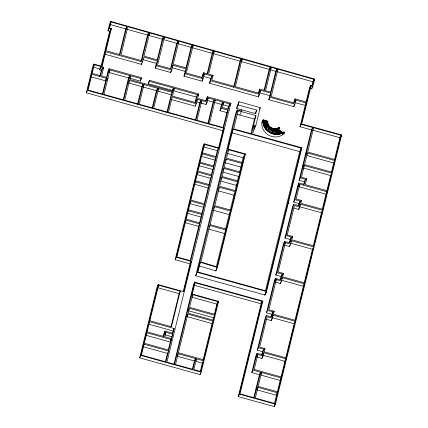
<?xml version="1.0" encoding="UTF-8"?>
<svg xmlns="http://www.w3.org/2000/svg" width="428" height="428" viewBox="0 0 428 428"><rect width="100%" height="100%" fill="white"/><g stroke="black" fill="none" stroke-linecap="round" stroke-linejoin="round"><path stroke-width="0.64" d="M273.604 133.483L273.631 130.904L274.396 128.748M273.642 134.034L273.679 130.808L272.904 130.679L272.502 133.836M274.332 134.274L274.337 133.766M279.414 127.667C274.888 131.712 266.617 127.539 267.297 121.472L263.541 120.198C262.07 130.347 275.279 137.912 283.406 131.877L283.775 132.268C275.22 138.704 261.144 130.487 263.086 119.787L267.848 121.108C266.847 126.891 274.706 131.155 279.045 127.277L279.414 127.667L278.35 130L281.453 133.274M263.493 120.525L263.482 121.071L267.249 121.595L263.536 120.428M267.81 121.91L267.275 121.868L267.142 122.868L263.359 122.938M267.297 121.472L267.19 122.06L262.979 121.525M272.545 133.739L272.946 130.583L272.187 130.444L272.973 128.502M272.989 134.05L273.053 133.541M273.679 128.625L272.904 130.679M250.904 133.686L254.355 119.08L255.949 115.603L238.171 110.67L237.642 111.831M238.171 110.67L233.693 128.871L251.605 133.841L255.949 115.603M86.338 92.812L87.446 90.383L223.914 128.245L222.806 130.674L86.338 92.812L92.812 66.49L93.925 64.061L101.602 66.19L110.782 28.89L109.054 28.409L107.942 30.837L109.67 31.319L110.782 28.89M87.446 90.383L93.925 64.061M100.735 67.442L100.96 66.533L94.326 64.692L92.186 73.386L100.543 75.708L102.458 67.918L100.735 67.442L99.622 69.871L101.35 70.347L102.458 67.918M107.942 30.837L109.67 23.829L110.777 21.4L314.666 79.041L312.863 86.36L311.75 88.789L310 88.302L311.113 85.873L312.863 86.36M109.054 28.409L110.777 21.4M99.622 69.871L100.96 66.533M101.12 66.046L109.67 31.319M301.109 124.302L312.611 127.464L311.498 129.893L299.996 126.731L301.109 124.302L306.346 103.014L295.909 100.12L294.903 104.207L293.79 106.636L268.805 99.708L269.918 97.279L270.924 93.186L260.566 90.313L259.555 94.406L258.448 96.835L209.533 83.262L210.646 80.833L211.828 76.023L204.3 73.937L203.118 78.747L202.005 81.176L183.981 76.173L185.094 73.744L186.276 68.935L172.96 65.238L171.778 70.048L170.665 72.476L155.198 68.186L156.311 65.757L157.493 60.947L143.717 57.127L142.535 61.937L105.711 51.718L102.008 66.768L103.731 67.244L101.58 76.002L107.011 77.511L109.167 68.753L141.636 77.762L140.288 81.149L129.598 78.18M111.419 28.548L105.957 50.761L119.915 54.634L126.849 26.461L111.178 22.031L109.696 28.071L111.419 28.548L110.585 30.372M99.911 76.189L101.35 70.347M102.42 94.08L105.668 80.892L106.775 78.463L91.94 74.349L88.077 90.046L102.913 94.165L106.775 78.463M106.208 78.688L105.903 79.94L106.454 78.725M106.519 77.436L108.054 71.182L109.167 68.753M109.959 69.989L103.94 94.449L123.665 99.927L129.689 75.462L109.959 69.989L109.402 71.203M119.433 54.5L125.736 28.89L126.849 26.461M123.189 99.778L128.577 77.891L129.689 75.462M129.55 80.496L124.703 100.2L138.174 103.94L143.022 84.236L129.55 80.496L128.994 81.711M141.401 78.72L130.711 75.751L129.78 79.533L172.564 91.405L173.41 87.986L149.324 81.304L148.211 83.728L172.297 90.41L173.41 87.986M141.09 61.199L147.526 35.048L148.639 32.624L127.892 26.755L120.958 54.923L141.732 60.685L148.639 32.624M104.598 54.147L141.422 64.366L141.716 63.162M149.688 32.924L143.969 56.164L157.718 59.979L163.421 36.808L149.688 32.924L149.131 34.138M140.288 81.149L141.636 77.762M137.532 104.459L141.909 86.665L143.022 84.236M144.054 84.509L139.202 104.234L152.7 107.979L157.552 88.254L144.054 84.509L143.498 85.723M148.211 83.728L149.559 80.346L198.731 93.989L197.645 98.403L206.355 100.815L207.361 96.728L230.933 103.266L224.427 128.389L166.904 362.158L174.48 364.26L194.686 282.138L262.84 301.05L240.006 393.84L254.286 397.799L260.572 372.264L252.895 370.134L251.787 372.558L259.459 374.693L260.572 372.264M149.324 81.304L149.559 80.346M155.198 68.186L156.381 63.376L157.493 60.947M157.237 59.829L162.308 39.237L163.421 36.808M164.464 37.092L157.579 65.083L170.981 68.801L177.85 40.879L164.464 37.092L163.635 38.916M152.213 107.861L156.439 90.683L157.552 88.254M158.579 88.548L153.727 108.257L167.476 112.072L172.324 92.362L158.579 88.548L158.023 89.762M170.494 68.694L176.743 43.308L177.85 40.879M170.665 72.476L171.109 70.674M178.893 41.179L173.212 64.275L186.501 67.966L192.167 44.929L178.893 41.179L178.337 42.393M166.834 112.591L171.211 94.791L172.324 92.362M172.019 91.555L172.297 90.41M174.431 88.254L172.489 96.145L195.537 102.538L197.479 94.652L174.431 88.254L173.597 90.078M183.981 76.173L185.164 71.364L186.276 68.935M186.019 67.833L191.054 47.358L192.167 44.929M193.205 45.202L186.341 73.081L202.332 77.516L203.519 72.707L207.639 73.851L213.294 50.884L193.205 45.202L192.37 47.021M195.024 102.543L196.366 97.081L197.479 94.652M201.813 77.543L203.519 72.707M171.147 99.51L195.205 106.187L195.516 104.924M196.313 103.758L197.399 99.344L200.85 100.302L196.003 120.001L168.493 112.366L172.254 97.081L196.313 103.758L195.205 106.187M202.005 81.176L202.449 79.373M195.516 119.888L199.737 102.731L200.85 100.302M207.157 73.728L212.181 53.313L213.294 50.884M208.147 97.959L207.141 102.051L201.861 100.585L197.014 120.279L208.388 123.435L214.241 99.649L208.147 97.959L207.312 99.778M214.3 51.167L208.65 74.13L213.08 75.36L211.897 80.17L234.351 86.397L241.151 58.759L214.3 51.167L213.743 52.382M311.113 85.873L301.74 123.965L341.662 134.943L275.413 404.171L274.3 406.6L238.262 396.601L239.375 394.172L262.209 301.382L195.082 282.758L192.306 294.052L218.606 301.349L201.176 372.173L200.063 374.602L139.683 357.851L157.113 287.028L158.226 284.599L183.703 291.666L191.145 261.422L176.256 257.292L175.143 259.721L190.032 263.851L191.145 261.422M139.683 357.851L140.796 355.422L158.226 284.599M144.113 344.219L141.438 355.085L165.871 361.863L168.546 350.997L144.113 344.219L143.557 345.433M146.911 332.802L144.338 343.256L168.787 350.045L171.361 339.586L146.911 332.802L146.076 334.621M149.65 321.722L147.162 331.844L163.699 336.429L165.021 331.047L172.912 333.235L174.078 328.495L149.65 321.722L149.094 322.937M158.617 285.209L149.864 320.759L171.473 326.757L180.22 291.2L158.617 285.209L158.06 286.423M209.533 83.262L210.715 78.452L203.819 76.537M205.815 100.906L207.361 96.728M200.748 103.014L206.029 104.48L206.606 102.142M207.912 123.291L213.128 102.078L214.241 99.649M175.143 259.721L203.065 146.258L204.177 143.829L219.066 147.96L223.914 128.245M176.256 257.292L204.177 143.829M221.116 108.241L222.656 101.992L215.268 99.943L209.415 123.708L223.523 127.619L228.044 110.162L221.116 108.241L220.008 110.665L226.931 112.591L228.044 110.162M185.966 220.126L176.903 256.95L190.738 260.786L199.796 223.962L185.966 220.126L185.131 221.945M188.261 210.742L186.191 219.152L200.047 222.999L202.118 214.589L188.261 210.742L187.705 211.956M190.647 201.016L188.491 209.79L202.358 213.636L204.52 204.862L190.647 201.016L189.813 202.835M195.387 181.761L190.883 200.069L204.75 203.915L209.255 185.608L195.387 181.761L194.831 182.975M197.784 172.067L195.633 180.809L209.479 184.65L211.63 175.908L197.784 172.067L197.228 173.281M199.967 163.212L198.03 171.098L211.865 174.934L213.807 167.054L199.967 163.212L199.132 165.037M202.262 153.818L200.186 162.244L214.059 166.096L216.129 157.67L202.262 153.818L201.706 155.032M204.573 144.45L202.503 152.871L216.359 156.712L218.43 148.297L204.573 144.45L204.017 145.664M163.175 336.467L163.913 333.476L165.021 331.047M220.008 110.665L221.544 104.421L222.656 101.992M165.818 332.294L164.726 336.734L171.601 338.639L172.693 334.198L165.818 332.294L164.989 334.113M223.7 102.292L222.4 107.556L228.285 109.188L229.643 103.94L223.7 102.292L223.143 103.506M170.997 326.596L179.113 293.629L180.22 291.2M165.39 361.735L167.434 353.426L168.546 350.997M168.284 350.013L170.253 342.015L171.361 339.586M170.799 339.8L170.488 341.068L171.045 339.853M171.109 338.532L172.693 334.198M172.382 333.294L174.078 328.495M190.262 260.631L198.688 226.391L199.796 223.962M199.411 223.486L201.005 217.017L202.118 214.589M201.861 213.561L203.407 207.291L204.52 204.862M204.258 203.819L208.142 188.036L209.255 185.608M208.982 184.58L210.523 178.337L211.63 175.908M211.202 175.544L212.695 169.483L213.807 167.054M213.422 166.578L215.017 160.099L216.129 157.67M215.883 156.552L217.322 150.726L218.43 148.297M183.221 291.522L190.032 263.851M218.424 148.484L222.806 130.674M233.715 86.9L240.044 61.188L241.151 58.759M242.173 59.059L235.379 86.67L258.763 93.16L259.769 89.067L264.536 90.388L270.287 67.009L242.173 59.059L241.06 61.488L269.175 69.438L270.287 67.009M236.668 108.434L238.262 104.956L256.65 110.055L255.751 113.72L236.668 108.434L237.46 105.224L239.049 101.746L260.251 107.631L255.746 125.934L254.152 129.411L254.617 127.517M173.843 364.747L193.574 284.567L194.686 282.138M255.746 125.934L254.714 125.65L252.632 134.119L301.911 147.788L266.537 291.543L264.943 295.02L195.703 275.814L235.673 113.393L237.267 109.916L241.536 111.103L241.841 109.857L241.312 111.018M238.262 104.956L239.049 101.746M195.703 275.814L197.297 272.336L237.267 109.916M266.141 290.922L301.28 148.125L233.067 129.203L228.167 149.131L245.399 153.914L217.451 267.473L200.315 262.305L197.929 271.999L266.655 291.067L264.943 295.02M178.171 353.737L175.512 364.538L192.825 369.343L195.484 358.536L178.171 353.737L177.336 355.556M187.903 314.131L178.39 352.779L203.68 359.798L213.192 321.15L187.903 314.131L187.346 315.345M189.342 308.278L188.133 313.194L213.428 320.214L214.637 315.297L189.342 308.278L188.507 310.102M192.702 294.678L189.588 307.336L214.856 314.345L217.97 301.687L192.702 294.678L191.867 296.497M209.907 225.54L200.941 261.99L217.06 266.847L226.118 230.039L209.907 225.54L209.378 226.701M214.556 206.628L210.137 224.598L226.353 229.098L230.778 211.127L214.556 206.628L213.759 208.366M221.747 177.417L219.569 186.266L235.785 190.765L237.963 181.916L221.747 177.417L220.95 179.155M223.946 168.466L221.971 176.48L238.198 180.98L240.172 172.971L223.946 168.466L223.149 170.205M219.339 187.213L214.792 205.686L231.008 210.18L235.55 191.712L219.339 187.213L218.542 188.951M226.257 159.12L224.186 167.525L240.392 172.024L242.462 163.614L226.257 159.12L225.727 160.275M228.568 149.763L226.503 158.157L242.692 162.651L244.757 154.257L228.568 149.763L228.038 150.924M258.223 93.251L259.769 89.067M216.263 267.093L224.529 233.517L226.118 230.039M225.551 229.365L229.183 214.605L230.778 211.127M230.194 210.474L233.961 195.189L235.55 191.712M235.127 190.449L236.374 185.394L237.963 181.916M237.363 181.376L238.578 176.448L240.172 172.971M239.594 172.265L240.868 167.091L242.462 163.614M241.895 162.897L243.163 157.734L244.757 154.257M258.448 96.835L258.876 95.08M199.357 265.975L215.862 270.951L216.498 268.356M192.177 369.867L194.371 360.965L195.484 358.536M196.522 358.835L193.868 369.626L200.769 371.541L203.428 360.75L196.522 358.835L195.687 360.654M264.044 90.292L269.175 69.438M271.32 67.292L265.563 90.683L271.159 92.234L276.911 68.876L271.32 67.292L270.764 68.507M200.283 371.429L202.316 363.179L203.428 360.75M203.043 360.296L212.079 323.579L213.192 321.15M212.919 320.181L214.637 315.297M214.364 314.243L216.857 304.115L217.97 301.687M283.561 132.562L284.272 132.001L284.722 132.322L284.187 133.488L282.18 135.077A13.011 11.931 24.6 0 1 268.105 134.847A13.011 11.931 24.6 0 1 261.899 122.531L263.086 119.787M200.063 374.602L200.379 373.318M268.805 99.708L269.811 95.615L270.924 93.186M270.689 92.068L275.798 71.305L276.911 68.876M277.943 69.181L271.197 96.6L294.095 102.955L295.106 98.863L306.571 102.046L310.707 85.236L312.456 85.723L314.018 79.378L277.943 69.181L277.109 71.005M271.512 133.279L272.235 130.347L271.464 130.053L272.267 128.229M271.726 133.573L271.844 133.087M293.56 103.046L295.106 98.863M293.79 106.636L294.079 105.47M299.996 126.731L305.234 105.443L306.346 103.014M306.095 101.885L309.594 87.665L310.707 85.236M311.969 85.616L312.905 81.807L314.018 79.378M311.75 88.789L312.055 87.569M238.262 396.601L261.096 303.81L262.209 301.382M265.504 290.505L299.686 151.603L301.28 148.125M251.787 372.558L255.928 355.716L257.041 353.287L262.321 354.753L263.691 349.2L258.41 347.734L257.298 350.163L262.578 351.629L263.691 349.2M257.298 350.163L265.221 317.961L266.334 315.532L271.614 316.998L272.871 311.873L267.591 310.412L266.484 312.841L271.764 314.302L272.871 311.873M266.484 312.841L274.364 280.805L275.477 278.377L280.757 279.837L282.175 274.07L276.895 272.604L275.782 275.033L281.062 276.499L282.175 274.07M275.782 275.033L283.459 243.837L284.572 241.408L289.852 242.874L291.286 237.053L286.006 235.593L284.893 238.022L290.173 239.482L291.286 237.053M284.893 238.022L292.591 206.724L293.704 204.295L298.985 205.761L300.13 201.117L294.849 199.651L293.736 202.08L299.017 203.546L300.13 201.117M293.736 202.08L297.851 185.356L298.963 182.927L304.244 184.393L305.496 179.321L300.215 177.855L299.102 180.284L304.383 181.75L305.496 179.321M299.102 180.284L311.498 129.893M252.895 370.134L257.041 353.287M258.41 347.734L266.334 315.532M267.591 310.412L275.477 278.377M276.895 272.604L284.572 241.408M286.006 235.593L293.704 204.295M294.849 199.651L298.963 182.927M300.215 177.855L312.611 127.464M263.916 352.736L263.113 355.994L257.833 354.528L254.157 369.466L281.538 377.063L286.011 358.867L263.916 352.736L263.359 353.951M282.384 277.724L281.554 281.089L276.274 279.623L268.864 309.738L274.145 311.204L273.396 314.243L295.481 320.369L304.463 283.85L282.384 277.724L281.827 278.938M291.473 240.718L290.644 244.104L285.364 242.639L278.152 271.941L283.432 273.406L282.608 276.766L304.709 282.897L313.58 246.854L291.473 240.718L290.922 241.932M299.755 184.168L296.112 198.983L301.392 200.448L300.702 203.246L322.798 209.378L327.131 191.765L299.755 184.168L298.926 185.993M304.345 165.55L301.483 177.181L306.769 178.642L305.282 184.677L327.361 190.802L331.705 173.142L304.345 165.55L303.789 166.765M307.443 152.951L304.581 164.582L331.946 172.179L334.808 160.543L307.443 152.951L306.609 154.77M262.578 351.629L261.893 354.405L263.006 351.976M271.764 314.302L271.133 316.864L272.245 314.436M281.062 276.499L280.356 279.382L281.469 276.953M290.173 239.482L289.456 242.392L290.569 239.964M299.017 203.546L298.444 205.868L299.557 203.439M303.602 184.923L304.383 181.75M256.72 356.957L262 358.423L262.669 355.711M266.596 319.358L271.288 320.658L271.737 318.833M275.161 282.052L280.442 283.518L280.72 282.394M284.251 245.067L289.531 246.533L289.81 245.405M293.977 208.131L298.669 209.431L299.081 207.757M273.15 315.19L272.401 318.229L267.12 316.763L259.662 347.071L264.943 348.536L264.14 351.789L286.252 357.926L295.261 321.326L273.15 315.19L272.315 317.009M300.472 204.204L299.782 207.008L294.501 205.542L287.274 234.919L292.554 236.384L291.719 239.771L313.81 245.897L322.562 210.335L300.472 204.204L299.916 205.419M253.788 397.746L259.459 374.693M257.945 387.394L255.313 398.088L275.017 403.556L277.649 392.861L257.945 387.394L257.389 388.608M261.604 372.553L258.186 386.436L277.879 391.898L281.292 378.015L261.604 372.553L260.77 374.377M274.369 404.096L276.541 395.29L277.649 392.861M281.292 378.015L280.185 380.444L276.766 394.327L277.601 392.508M281.041 376.982L284.904 361.296L286.011 358.867M285.77 357.787L294.148 323.755L295.261 321.326M294.999 320.235L303.356 286.279L304.463 283.85M304.073 283.395L312.472 249.283L313.58 246.854M313.333 245.742L321.449 212.764L322.562 210.335M322.305 209.287L326.018 194.194L327.131 191.765M326.714 191.337L330.593 175.571L331.705 173.142M331.47 172.019L333.701 162.972L334.808 160.543M334.412 160.099L339.923 137.709L341.036 135.28L313.638 127.742L307.673 151.994L335.054 159.591L341.036 135.28M274.3 406.6L274.776 404.658M227.776 109.284L229.643 103.94M223.079 127.464L226.931 112.591M270.4 132.851L271.512 129.957L270.764 129.652L271.571 127.945M270.421 133.081L270.598 132.61M93.491 66.511L94.326 64.692M91.662 74.954L90.832 76.778L105.668 80.892M105.154 52.933L105.711 51.718M102.902 69.069L103.731 67.244M107.086 80.095L107.92 78.271M129.877 77.575L130.711 75.751M141.422 64.366L142.535 61.937M172.404 66.452L172.96 65.238M203.471 75.756L204.3 73.937M197.897 95.808L198.731 93.989M196.57 101.163L197.399 99.344M210.656 78.693L211.828 76.023M212.523 76.575L213.08 75.36M201.304 101.8L201.861 100.585M206.029 104.48L207.141 102.051M214.712 101.158L215.268 99.943M227.172 111.617L227.728 110.403M230.098 105.09L230.933 103.266M232.538 130.363L233.067 129.203M239.83 115.052L241.419 111.574M203.915 205.734L204.472 204.52M201.246 216.065L201.802 214.851M260.566 90.313L259.454 92.742L269.811 95.615M198.934 225.428L199.491 224.213M255.061 113.532L256.65 110.055M259.454 109.37L260.251 107.631M252.097 128.844L253.692 125.367M253.916 127.389L254.714 125.65M244.602 155.653L245.399 153.914M241.098 166.128L241.895 164.389M261.899 122.531L263.011 120.102M199.785 263.466L200.315 262.305M199.159 265.007L199.956 263.268M236.609 184.457L237.668 182.141M234.458 193.665L234.993 192.504M263.541 124.136L267.233 123.692L267.275 122.574L267.81 122.569M263.471 125.19L263.985 125.062L263.76 125.548L267.404 124.639L267.184 123.788L267.933 123.237M194.804 283.368L193.97 285.187L261.096 303.81M265.242 127.758L268.03 126.308L267.356 124.735L268.131 124.029M265.2 127.854L267.987 126.404L268.795 125.393M229.413 213.663L230.211 211.924M267.784 130.46L270.303 127.111M225.026 231.997L225.824 230.253M278.66 128.122L279.045 127.277M280.351 133.878L277.751 130.422L278.772 128.186L278.451 127.758M278.976 128.817L278.441 129.984L282.245 132.707M278.837 128.239L279.377 128.491L278.35 130M215.862 270.951L217.451 267.473M295.074 101.939L295.909 100.12M282.662 134.692L283.775 132.268M313.831 80.86L314.666 79.041M305.458 104.469L306.293 102.65M218.05 302.564L218.606 301.349M301.114 149.527L301.911 147.788M301.002 149.982L301.799 148.243M305.421 154.61L306.528 152.181M302.318 167.209L303.431 164.78M287.873 203.835L288.402 202.674M306.213 179.856L306.769 178.642M300.558 202.267L301.392 200.448M298.669 209.431L299.782 207.008M284.807 243.853L285.364 242.639M264.793 294.983L266.387 291.505M262.284 302.264L262.84 301.05M291.719 238.203L292.554 236.384M289.531 246.533L290.644 244.104M340.832 136.767L341.662 134.943M275.439 281.442L276.274 279.623M282.598 275.225L283.432 273.406M280.442 283.518L281.554 281.089M273.31 313.023L274.145 311.204M271.288 320.658L272.401 318.229M256.998 356.347L257.833 354.528M264.386 349.751L264.943 348.536M262 358.423L263.113 355.994M255.923 389.063L257.035 386.634M303.602 285.326L304.158 284.112M285.139 360.355L285.695 359.14M280.426 379.486L280.982 378.272M269.255 132.364L269.485 131.92M269.528 132.006L270.806 129.556L270.111 129.117L270.929 127.544M268.089 131.642L268.377 131.225M268.265 131.749L270.159 129.021L269.48 128.555M267.093 130.717L267.425 130.342M267.404 130.834L269.528 128.459L268.923 127.886L269.747 126.581M266.098 129.786L266.478 129.449M266.564 129.903L268.971 127.79L268.415 127.18L269.233 126.019M279.377 128.491L278.837 128.93L278.468 128.539M277.751 130.422L278.393 129.903L281.496 133.178M284.722 132.322L283.197 133.531L282.828 133.14M265.317 128.7L265.735 128.411M265.381 129.186L268.458 127.084L267.987 126.404M264.536 127.608L264.996 127.367M264.006 126.399L264.488 126.217L264.22 126.8L267.677 125.495M268.431 124.725L267.634 125.591L264.755 126.677M263.718 125.645L267.356 124.735M263.193 123.815L263.718 123.751L263.493 124.238L267.184 123.788M262.958 122.654L263.493 122.643M263.316 123.034L267.099 122.964M263.381 121.857L267.147 122.162M262.99 120.899L267.206 121.691M267.291 121.493L267.826 121.568M273.631 130.904L274.391 130.888L274.749 134.446M312.526 130.171L339.923 137.709M142.604 59.556L156.381 63.376M172.484 67.843L185.164 71.364M295.411 102.72L305.234 105.443M156.311 65.757L171.778 70.048M185.094 73.744L203.118 78.747M210.646 80.833L259.555 94.406M269.918 97.279L294.903 104.207M93.818 67.287L99.847 68.962M108.846 72.418L128.577 77.891M173.319 90.683L196.366 97.081M207.644 100.559L213.128 102.078M214.155 102.372L221.544 104.421M222.587 104.721L228.531 106.369M128.437 82.925L141.909 86.665M142.941 86.938L156.439 90.683M157.467 90.977L171.211 94.791M196.864 101.934L199.737 102.731M237.123 114.303L254.355 119.08M231.478 132.68L299.686 151.603M306.967 155.557L333.701 162.972M303.233 167.979L330.593 175.571M227.6 153.411L243.163 157.734M203.461 146.879L217.322 150.726M224.668 162.597L240.868 167.091M201.149 156.247L215.017 160.099M298.648 186.597L326.018 194.194M222.977 172.12L238.578 176.448M199.485 165.818L212.695 169.483M220.778 181.071L236.374 185.394M197.303 174.667L210.523 178.337M299.359 206.633L321.449 212.764M194.275 184.19L208.142 188.036M218.371 190.861L233.961 195.189M189.534 203.444L203.407 207.291M213.588 210.282L229.183 214.605M187.148 213.171L201.005 217.017M290.997 243.323L312.472 249.283M208.939 229.194L224.529 233.517M184.853 222.555L198.688 226.391M281.271 280.153L303.356 286.279M197.297 272.336L266.537 291.543M264.547 294.4L265.06 294.544M272.668 317.795L294.148 323.755M157.504 287.637L179.113 293.629M192.22 297.278L216.857 304.115M188.229 310.707L213.524 317.726M186.79 316.56L212.079 323.579M262.803 355.165L284.904 361.296M148.537 324.151L172.966 330.924M164.71 334.723L171.58 336.627M146.44 335.408L170.253 342.015M261.128 375.158L280.185 380.444M143 346.648L167.434 353.426M177.7 356.342L194.371 360.965M196.04 361.435L202.316 363.179M140.796 355.422L201.176 372.173M256.832 389.822L276.541 395.29M239.375 394.172L275.413 404.171M110.071 24.46L125.736 28.89M126.779 29.184L147.526 35.048M148.575 35.353L162.308 39.237M163.994 39.702L176.743 43.308M177.786 43.608L191.054 47.358M192.092 47.631L212.181 53.313M213.192 53.596L240.044 61.188M270.207 69.721L275.798 71.305M276.83 71.61L312.905 81.807M278.393 129.336L282.758 132.466M283.737 133.167L284.187 133.488M278.484 129.887L282.833 133.001M282.116 132.637L282.437 133.06M280.394 133.782L277.793 130.321L276.397 130.909L277.328 128.871L277.119 128.389M277.713 128.122L277.975 128.582L276.996 130.717L279.099 134.403M280.682 133.317L280.95 133.782M277.039 130.62L279.147 134.301M279.447 133.616L279.661 134.092M277.981 134.467L276.44 130.813L275.734 130.989L276.622 129.047L276.461 128.555M278.205 133.905L278.371 134.408M276.766 133.927L275.776 130.893L275.06 131.054L275.798 128.705M275.932 131.594L276.723 134.028M276.916 133.948L277.023 134.451M275.691 134.018L275.108 130.957L274.348 130.984L275.097 128.732M275.627 133.98L275.68 134.499"/></g></svg>
